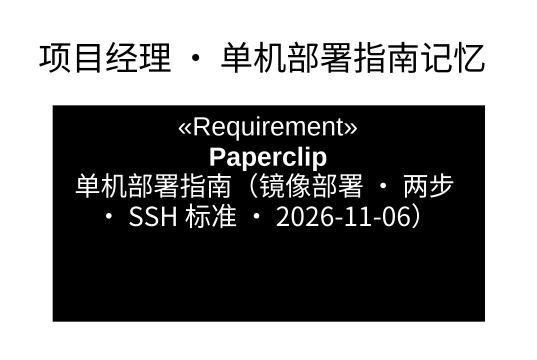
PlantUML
@startuml
title 项目经理 · 单机部署指南记忆
hide circle
hide empty members
class "Paperclip 单机部署指南（镜像部署 · 两步 · SSH 标准 · 2026-11-06）" as Paperclip_单机部署指南_镜像部署_两步 <<Requirement>> #000000
@enduml
